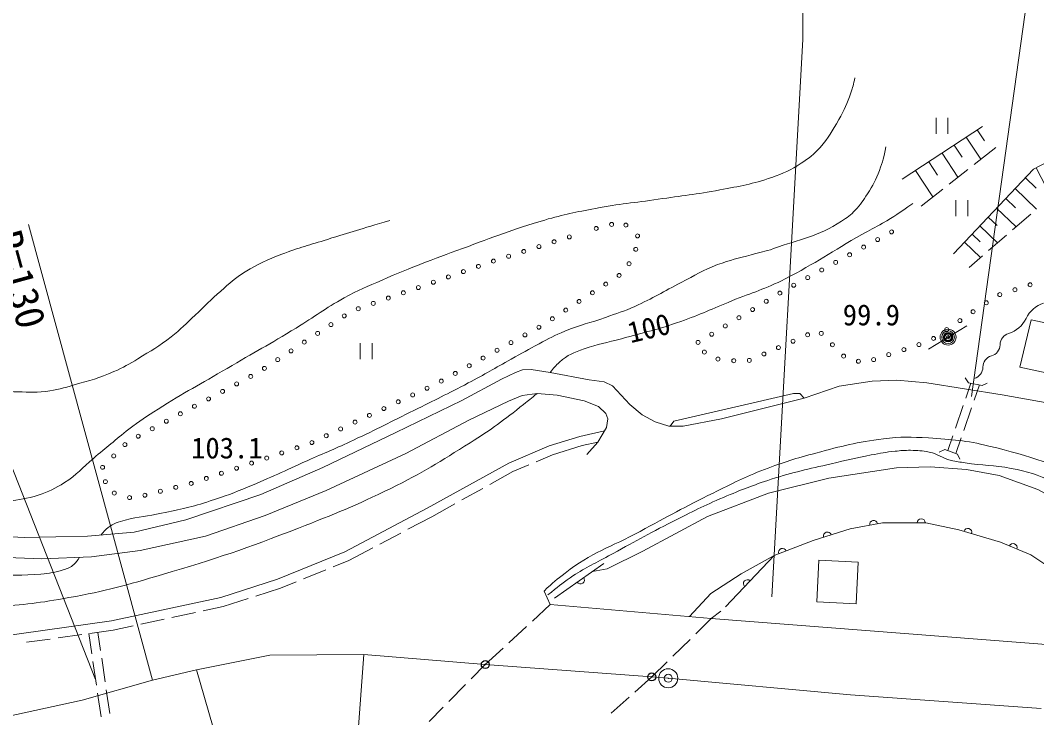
# Model space of a CAD drawing. Units: millimetres at full size, sheet at 1:1000; details may follow other scales. Extents: x 40000 to 680000, y 20000 to 380000.
# Drawn here: x 423454 to 487279, y 266047 to 309855 of the extents above; entities that cross this region are included whole.
import ezdxf
from ezdxf.enums import TextEntityAlignment as Align

# ---------------------------------------------------------------- set-up
doc = ezdxf.new("R2010")
doc.units = ezdxf.units.MM
doc.header["$LTSCALE"] = 1000
doc.header["$PDMODE"] = 32
doc.header["$PDSIZE"] = 500
doc.linetypes.add('CHAIN', pattern=[18.5, 12, -1.5, 3.5, -1.5])
for name, color, linetype, lineweight in [('M-BGD', 7, 'Continuous', 13), ('M-BMK', 2, 'CHAIN', 13), ('M-BMK-SRVR', 3, 'Continuous', 13), ('M-STR-HTXT', 7, 'Continuous', 13), ('M-STR-STR1', 1, 'Continuous', 13), ('M-STR-STRC', 7, 'Continuous', 13)]:
    doc.layers.add(name, color=color, linetype=linetype, lineweight=lineweight)
doc.layers.add('M-BGD-HTXT', color=7, linetype='Continuous')
doc.layers.add('M-OTRS', color=6, linetype='Continuous')
doc.styles.add('ＭＳ ゴシック', font='')
doc.styles.get('ＭＳ ゴシック').set_extended_font_data('MS Gothic')

msp = doc.modelspace()

# ---------------------------------------------------------------- linework, layer by layer
at = {"layer": 'M-BGD'}
for p, q in [((478839, 299871), (483872, 303185)), ((480959, 303721), (480959, 302721)), ((481709, 302721), (481709, 303721)), ((483546, 302970), (484003, 302276)), ((482094, 302014), (482593, 301255)), ((482853, 302513), (483766, 301126)), ((481335, 301514), (482334, 299997)), ((483349, 300797), (484707, 301869)), ((480505, 300968), (481051, 300137)), ((479674, 300421), (480767, 298760)), ((481779, 299558), (482956, 300488)), ((487241, 300586), (488194, 298774)), ((486567, 299957), (487242, 299317)), ((480028, 298176), (481386, 299249)), ((485927, 299281), (487277, 298002)), ((482211, 298560), (482211, 297560)), ((482961, 297560), (482961, 298560)), ((485345, 298667), (485959, 298085)), ((484233, 297494), (484792, 296964)), ((484762, 298053), (485991, 296888)), ((486903, 297678), (485769, 296696)), ((483703, 296935), (484821, 295875)), ((483221, 296426), (483730, 295944)), ((485391, 296369), (484257, 295387)), ((482739, 295917), (483756, 294954)), ((483879, 295060), (483038, 294332)), ((480483, 289198), (482895, 290666)), ((444795, 289564), (444795, 288564)), ((445545, 288564), (445545, 289564)), ((483149, 287053), (482827, 286122)), ((483346, 285985), (483680, 286957)), ((482664, 285649), (482175, 284231)), ((482697, 284093), (483184, 285512)), ((482012, 283758), (481691, 282826)), ((482201, 282648), (482535, 283620)), ((456865, 282551), (458737, 283141)), ((458737, 283141), (459724, 283357)), ((455856, 282125), (456865, 282551)), ((452932, 280696), (454386, 281505)), ((454386, 281505), (455395, 281931)), ((451184, 279724), (452495, 280453)), ((449293, 278672), (450747, 279481)), ((447794, 277881), (449293, 278672)), ((446025, 276948), (447351, 277648)), ((444083, 275924), (445582, 276715)), ((443099, 275525), (444083, 275924)), ((456991, 273550), (460101, 275738)), ((441246, 274773), (442636, 275337)), ((439800, 274187), (440783, 274585)), ((438233, 273682), (439800, 274187)), ((436191, 273023), (437757, 273528)), ((432978, 272334), (434445, 272648)), ((434934, 272753), (436191, 273023)), ((431023, 271914), (432489, 272229)), ((425831, 271058), (427317, 271265)), ((427940, 270060), (427752, 271326)), ((427812, 271335), (429277, 271539)), ((428322, 271406), (428489, 270271)), ((429277, 271539), (430534, 271809)), ((423850, 270781), (425336, 270989)), ((428233, 268082), (428013, 269566)), ((428562, 269776), (428780, 268292)), ((428525, 266103), (428306, 267587)), ((428853, 267797), (429071, 266313))]:
    msp.add_line(p, q, dxfattribs=at)
for points in [[(482051, 295192), (487085, 300503), (503880, 309331)], [(420902, 277523), (423702, 277371), (427681, 277455), (430599, 277691), (433853, 278484), (438558, 280069), (442453, 281755), (447040, 283964), (451188, 285971), (453667, 287320), (454544, 287725), (454999, 287893), (455539, 287927), (456719, 287725), (459181, 287270), (460109, 287135), (460648, 286899), (461728, 285718), (462503, 285077), (463330, 284622), (464173, 284369), (465083, 284369), (467495, 284824), (472672, 286123), (474881, 286865), (476955, 287185), (478490, 287253), (480389, 287090), (485111, 286325), (493087, 284909)], [(482785, 287397), (482988, 287083), (483853, 286925), (484179, 287071)], [(422070, 276133), (424802, 276020), (427916, 276155), (430985, 276549), (435077, 277459), (438832, 278752), (442667, 280310), (447658, 282637), (451621, 284728), (454117, 285926), (454977, 286280), (455904, 286415), (457169, 286314), (458872, 285943), (459766, 285605), (460221, 285150), (460348, 284824), (460274, 284277), (459724, 283357), (459037, 282576)], [(464260, 284369), (464492, 284665), (472009, 286404), (472406, 286419), (472672, 286123)], [(324524, 280658), (335301, 277482), (349135, 274234), (358028, 272516), (366820, 270781), (375066, 269471), (384703, 268699), (395384, 268547), (402391, 268614), (417849, 270549), (429172, 272130), (436035, 273603), (439594, 274751), (443829, 276468), (449008, 279200), (454123, 282045), (456658, 283115), (458582, 283721), (460146, 284063)], [(481146, 282728), (481521, 282886), (482315, 282608), (482458, 282294)], [(498449, 273487), (496785, 274341), (492659, 277197), (490085, 278894), (487342, 280378), (484914, 281266), (482868, 281637), (480585, 281795), (478472, 281738), (474222, 281086), (470445, 280159), (466600, 278675), (462553, 276517), (460310, 275404), (459387, 275236)], [(498170, 270319), (497360, 270504), (495556, 271212), (492065, 273034), (489367, 274652), (486922, 276271), (485009, 277065), (482386, 277857), (480326, 278288), (477597, 278295), (475559, 277904), (473243, 277176), (470791, 276232), (467734, 273015)], [(465469, 272393), (466823, 273846), (468730, 275080), (470791, 276232)]]:
    msp.add_lwpolyline(points, dxfattribs=at)
for points in [[(489624, 292615), (492761, 291738), (491479, 286938), (486218, 288073), (486926, 291041), (489107, 290580)], [(473596, 275947), (476069, 275823), (475938, 273199), (473465, 273323)]]:
    msp.add_lwpolyline(points, close=True, dxfattribs=at)
for centre, radius in [((459618, 296781), 125), ((460586, 297033), 125), ((461480, 296992), 125), ((457930, 296249), 125), ((462214, 296312), 125), ((477289, 296086), 125), ((478167, 296565), 125), ((456025, 295641), 125), ((456978, 295945), 125), ((462105, 295469), 125), ((476411, 295607), 125), ((454120, 295032), 125), ((455073, 295336), 125), ((475533, 295129), 125), ((452223, 294400), 125), ((453167, 294728), 125), ((461679, 294565), 125), ((473778, 294171), 125), ((474656, 294650), 125), ((450337, 293735), 125), ((451280, 294068), 125), ((461059, 293829), 125), ((472900, 293692), 125), ((448450, 293070), 125), ((449393, 293402), 125), ((460220, 293284), 125), ((472022, 293213), 125), ((485916, 292932), 125), ((486867, 293242), 125), ((446564, 292405), 125), ((447507, 292737), 125), ((459382, 292739), 125), ((470296, 292204), 125), ((471152, 292720), 125), ((484965, 292622), 125), ((444678, 291740), 125), ((445621, 292072), 125), ((457705, 291648), 125), ((458544, 292194), 125), ((469439, 291688), 125), ((484114, 292110), 125), ((443794, 291288), 125), ((456867, 291103), 125), ((468583, 291172), 125), ((482458, 290989), 125), ((483286, 291549), 125), ((442959, 290738), 125), ((456017, 290577), 125), ((467726, 290655), 125), ((481716, 289949), 500), ((481629, 290428), 125), ((442123, 290189), 125), ((455142, 290093), 125), ((466870, 290139), 125), ((471981, 289698), 125), ((472896, 290100), 125), ((473752, 290188), 125), ((480801, 289868), 125), ((481716, 289949), 400), ((481716, 289949), 300), ((481716, 289949), 200), ((481716, 289949), 100), ((481716, 289949), 20), ((440453, 289089), 125), ((441288, 289639), 125), ((453392, 289125), 125), ((454267, 289609), 125), ((466013, 289623), 125), ((466410, 289018), 125), ((471065, 289296), 125), ((474454, 289476), 125), ((478938, 289168), 125), ((479887, 289482), 125), ((439617, 288539), 125), ((452517, 288641), 125), ((467265, 288578), 125), ((468259, 288471), 125), ((469234, 288492), 125), ((470149, 288894), 125), ((475156, 288763), 125), ((476085, 288437), 125), ((477039, 288539), 125), ((477988, 288853), 125), ((438782, 287990), 125), ((451642, 288158), 125), ((437921, 287482), 125), ((449891, 287190), 125), ((450767, 287674), 125), ((436155, 286545), 125), ((437038, 287014), 125), ((448996, 286745), 125), ((435272, 286076), 125), ((447187, 285892), 125), ((448092, 286319), 125), ((434388, 285607), 125), ((446283, 285466), 125), ((432622, 284669), 125), ((433505, 285138), 125), ((444474, 284613), 125), ((445378, 285039), 125), ((431739, 284200), 125), ((443569, 284186), 125), ((430855, 283731), 125), ((441760, 283333), 125), ((442665, 283760), 125), ((430017, 283202), 125), ((439871, 282679), 125), ((440818, 282999), 125), ((429317, 282488), 125), ((437976, 282039), 125), ((438924, 282359), 125), ((428617, 281774), 125), ((436082, 281399), 125), ((437029, 281719), 125), ((428796, 280874), 125), ((434185, 280763), 125), ((435134, 281078), 125), ((429354, 280159), 125), ((432247, 280270), 125), ((433216, 280517), 125), ((430311, 279869), 125), ((431278, 280024), 125)]:
    msp.add_circle(centre, radius, dxfattribs=at)
for centre, radius, start, end in [((488266, 290337), 1833, 107.65547, 154.34087), ((484962, 291924), 1833, 287.65547, 334.34087), ((485709, 289472), 731, 105.15973, 179.90232), ((484247, 289475), 731, 285.15973, 359.90232), ((484630, 288064), 731, 105.15973, 179.90232), ((483168, 288067), 731, 285.15973, 359.90232), ((477037, 278187), 250, 10.85692, 190.85692), ((480027, 278289), 250, 359.86343, 179.86343), ((474132, 277456), 250, 17.44719, 197.44719), ((482956, 277685), 250, 343.20685, 163.20685), ((471314, 276433), 250, 21.06104, 201.06104), ((485800, 276737), 250, 337.46321, 157.46321), ((458627, 274701), 250, 215.13077, 35.13077), ((469110, 274463), 250, 46.45745, 226.45745)]:
    msp.add_arc(centre, radius, start, end, dxfattribs=at)
for points, knots in [([(414463, 279029), (414645, 279131), (414713, 279155), (414879, 279223), (415392, 279435), (415719, 279464), (416273, 279508), (417119, 279575), (417597, 279505), (418446, 279501), (419195, 279497), (419616, 279460), (420365, 279486), (421256, 279516), (421759, 279523), (422643, 279643), (423409, 279748), (423851, 279787), (424584, 280033), (425259, 280260), (425632, 280430), (426233, 280812), (427012, 281307), (427330, 281744), (428039, 282334), (428907, 283054), (429379, 283474), (430273, 284162), (430961, 284693), (431371, 284958), (432101, 285429), (433758, 286496), (434749, 286993), (436448, 287992), (438136, 288984), (439097, 289513), (440773, 290525), (441965, 291246), (442574, 291748), (443793, 292422), (444690, 292918), (445228, 293130), (446169, 293538), (448115, 294383), (449235, 294789), (451226, 295522), (453227, 296260), (454338, 296715), (456386, 297310), (457615, 297667), (458323, 297798), (459579, 298041), (461104, 298335), (461977, 298386), (463513, 298614), (465025, 298838), (465880, 298914), (467381, 299199), (468668, 299443), (469401, 299563), (470641, 299986), (471397, 300244), (471811, 300444), (472485, 300874), (472997, 301201), (473278, 301415), (473676, 301874), (474213, 302494), (474442, 302903), (474845, 303617), (475201, 304246), (475387, 304615), (475610, 305303), (475728, 305667), (475771, 305803), (475868, 306247)], [0, 0, 0, 0, 1, 1, 1, 2, 2, 2, 3, 3, 3, 4, 4, 4, 5, 5, 5, 6, 6, 6, 7, 7, 7, 8, 8, 8, 9, 9, 9, 10, 10, 10, 11, 11, 11, 12, 12, 12, 13, 13, 13, 14, 14, 14, 15, 15, 15, 16, 16, 16, 17, 17, 17, 18, 18, 18, 19, 19, 19, 20, 20, 20, 21, 21, 21, 22, 22, 22, 23, 23, 23, 24, 24, 24, 25, 25, 25, 25]), ([(428518, 277523), (428689, 277748), (428774, 277828), (428970, 277988), (429324, 278278), (429601, 278338), (430041, 278461), (430917, 278704), (431439, 278696), (432327, 278888), (433531, 279148), (434213, 279279), (435385, 279660), (436327, 279965), (436846, 280167), (437761, 280544), (439223, 281147), (440018, 281542), (441463, 282185), (442605, 282694), (443255, 282957), (444386, 283489), (445876, 284191), (446697, 284613), (448171, 285348), (449507, 286014), (450260, 286377), (451581, 287072), (452651, 287634), (453230, 287986), (454287, 288571), (454969, 288949), (455342, 289177), (456033, 289538), (456657, 289863), (457003, 290058), (457652, 290332), (458622, 290742), (459216, 290837), (460208, 291194), (460925, 291452), (461342, 291560), (462036, 291876), (463203, 292407), (463808, 292804), (464952, 293382), (465840, 293831), (466304, 294162), (467238, 294507), (468047, 294806), (468528, 294891), (469359, 295129), (469899, 295283), (470217, 295319), (470745, 295511), (472439, 296126), (473510, 296259), (475025, 297236), (475390, 297472), (475597, 297614), (475891, 297933), (476228, 298300), (476391, 298533), (476655, 298956), (476998, 299504), (477179, 299825), (477408, 300429), (477622, 300991), (477673, 301223), (477813, 301913)], [0, 0, 0, 0, 1, 1, 1, 2, 2, 2, 3, 3, 3, 4, 4, 4, 5, 5, 5, 6, 6, 6, 7, 7, 7, 8, 8, 8, 9, 9, 9, 10, 10, 10, 11, 11, 11, 12, 12, 12, 13, 13, 13, 14, 14, 14, 15, 15, 15, 16, 16, 16, 17, 17, 17, 18, 18, 18, 19, 19, 19, 20, 20, 20, 21, 21, 21, 22, 22, 22, 23, 23, 23, 23]), ([(456719, 287725), (456953, 288044), (457064, 288153), (457323, 288388), (457827, 288846), (458217, 288983), (458858, 289214), (459750, 289537), (460288, 289598), (461201, 289855), (462660, 290265), (463500, 290428), (464928, 290934), (466201, 291386), (466882, 291722), (468132, 292233), (469445, 292769), (470226, 292969), (471488, 293616), (473423, 294607), (474415, 295331), (476307, 296402), (476810, 296686), (477106, 296820), (477606, 297110), (478367, 297552), (478611, 297733), (479494, 298341)], [0, 0, 0, 0, 1, 1, 1, 2, 2, 2, 3, 3, 3, 4, 4, 4, 5, 5, 5, 6, 6, 6, 7, 7, 7, 8, 8, 8, 9, 9, 9, 9]), ([(400988, 283214), (401194, 283313), (401254, 283341), (401429, 283411), (401649, 283498), (401769, 283566), (402003, 283602), (402199, 283632), (402314, 283586), (402509, 283546), (402846, 283477), (403017, 283368), (403352, 283287), (403713, 283200), (403925, 283188), (404296, 283175), (405087, 283147), (405534, 283184), (406320, 283276), (407072, 283364), (407492, 283437), (408231, 283602), (408816, 283733), (409151, 283792), (409715, 283995), (410671, 284341), (411180, 284605), (412098, 285041), (412863, 285404), (413235, 285733), (414032, 286019), (414663, 286246), (415048, 286273), (415707, 286401), (416471, 286549), (416897, 286666), (417674, 286716), (418651, 286779), (419202, 286715), (420181, 286682), (421297, 286645), (421920, 286549), (423037, 286525), (423822, 286508), (424268, 286455), (425049, 286547), (425760, 286631), (426148, 286754), (426836, 286952), (427824, 287236), (428396, 287359), (429332, 287784), (429940, 288060), (430268, 288246), (430838, 288593), (431670, 289099), (432155, 289361), (432918, 289965), (433545, 290461), (433850, 290794), (434436, 291336), (435068, 291922), (435390, 292285), (436040, 292850), (436615, 293351), (436928, 293655), (437576, 294057), (438421, 294581), (438943, 294800), (439870, 295159), (440972, 295586), (441621, 295738), (442748, 296096), (444267, 296577), (444757, 296718), (446652, 297280)], [0, 0, 0, 0, 1, 1, 1, 2, 2, 2, 3, 3, 3, 4, 4, 4, 5, 5, 5, 6, 6, 6, 7, 7, 7, 8, 8, 8, 9, 9, 9, 10, 10, 10, 11, 11, 11, 12, 12, 12, 13, 13, 13, 14, 14, 14, 15, 15, 15, 16, 16, 16, 17, 17, 17, 18, 18, 18, 19, 19, 19, 20, 20, 20, 21, 21, 21, 22, 22, 22, 23, 23, 23, 24, 24, 24, 25, 25, 25, 25]), ([(333425, 281854), (333525, 281656), (333572, 281572), (333712, 281429), (333876, 281262), (334010, 281215), (334218, 281108), (334794, 280815), (335181, 280809), (335803, 280636), (338576, 279868), (340160, 279551), (342970, 278933), (346730, 278106), (348864, 277778), (352649, 277078), (356085, 276443), (358012, 276103), (361452, 275493), (365659, 274748), (368004, 274255), (372227, 273604), (374354, 273277), (375548, 273087), (377691, 272896), (379011, 272779), (379755, 272763), (381080, 272728), (384017, 272648), (385664, 272718), (388601, 272677), (392343, 272624), (394438, 272426), (398180, 272491), (401529, 272550), (403398, 272776), (406746, 272896), (410413, 273028), (412469, 273063), (416139, 273082), (418372, 273093), (419625, 272916), (421855, 273031), (423684, 273125), (424707, 273264), (426509, 273588), (428834, 274004), (430113, 274370), (432378, 275038), (435762, 276036), (437639, 276674), (440927, 277955), (443220, 278848), (444499, 279375), (446711, 280451), (448733, 281434), (449795, 282128), (451703, 283318), (453072, 284172), (453795, 284724), (455059, 285729), (455391, 285994), (455506, 286079), (455904, 286415)], [0, 0, 0, 0, 1, 1, 1, 2, 2, 2, 3, 3, 3, 4, 4, 4, 5, 5, 5, 6, 6, 6, 7, 7, 7, 8, 8, 8, 9, 9, 9, 10, 10, 10, 11, 11, 11, 12, 12, 12, 13, 13, 13, 14, 14, 14, 15, 15, 15, 16, 16, 16, 17, 17, 17, 18, 18, 18, 19, 19, 19, 20, 20, 20, 21, 21, 21, 21]), ([(456343, 274003), (456918, 274560), (457135, 274713), (457670, 275135), (459321, 276436), (460527, 276747), (462375, 277749), (464154, 278714), (465146, 279267), (466962, 280160), (468205, 280772), (468890, 281147), (470183, 281644), (471421, 282121), (472140, 282326), (473420, 282673), (475051, 283115), (475977, 283350), (477653, 283567), (478751, 283709), (479381, 283684), (480486, 283617), (481978, 283527), (482828, 283468), (484280, 283111), (486957, 282454), (488444, 281950), (490941, 280784), (493236, 279713), (494577, 279113), (496540, 277513), (497349, 276853), (497672, 276602), (498529, 275725)], [0, 0, 0, 0, 1, 1, 1, 2, 2, 2, 3, 3, 3, 4, 4, 4, 5, 5, 5, 6, 6, 6, 7, 7, 7, 8, 8, 8, 9, 9, 9, 10, 10, 10, 11, 11, 11, 11]), ([(456584, 273759), (457219, 274291), (457422, 274442), (457990, 274838), (458877, 275456), (459449, 275686), (460395, 276209), (461957, 277072), (462830, 277559), (464420, 278368), (465651, 278994), (466342, 279344), (467613, 279885), (468762, 280375), (469416, 280632), (470603, 281021), (472052, 281495), (472898, 281646), (474381, 281999), (475356, 282231), (475901, 282371), (476887, 282550), (477469, 282655), (477795, 282725), (478383, 282786), (478763, 282825), (478978, 282848), (479361, 282842), (479819, 282835), (480082, 282829), (480530, 282730), (481089, 282606), (481345, 282348), (481901, 282213), (482244, 282129), (482441, 282106), (482790, 282055), (483910, 281893), (484554, 281912), (485667, 281707), (486729, 281511), (487306, 281296), (488309, 280897), (489518, 280417), (490183, 280106), (491311, 279458), (492859, 278570), (493596, 277868), (495055, 276839), (495878, 276258), (496303, 275878), (497157, 275344), (497751, 274972), (497961, 274848), (498708, 274444)], [0, 0, 0, 0, 1, 1, 1, 2, 2, 2, 3, 3, 3, 4, 4, 4, 5, 5, 5, 6, 6, 6, 7, 7, 7, 8, 8, 8, 9, 9, 9, 10, 10, 10, 11, 11, 11, 12, 12, 12, 13, 13, 13, 14, 14, 14, 15, 15, 15, 16, 16, 16, 17, 17, 17, 18, 18, 18, 18]), ([(342336, 282222), (342395, 282012), (342434, 281932), (342527, 281760), (342708, 281424), (342904, 281292), (343201, 281052), (343660, 280683), (344013, 280616), (344562, 280400), (345342, 280093), (345823, 280046), (346641, 279861), (347968, 279561), (348736, 279521), (350070, 279254), (351907, 278886), (352920, 278602), (354758, 278242), (357009, 277800), (358292, 277673), (360548, 277252), (362987, 276798), (364339, 276471), (366776, 276005), (369120, 275556), (370431, 275288), (372790, 274925), (373941, 274748), (374586, 274639), (375747, 274543), (377026, 274438), (377747, 274440), (379030, 274408), (380948, 274361), (382023, 274383), (383942, 274374), (385830, 274366), (386888, 274393), (388776, 274363), (390582, 274335), (391592, 274287), (393397, 274240), (394767, 274204), (395534, 274140), (396904, 274150), (398376, 274160), (399202, 274189), (400670, 274296), (402546, 274432), (403586, 274628), (405460, 274790), (406924, 274917), (407746, 274969), (409214, 275049), (410517, 275120), (411248, 275154), (412553, 275173), (415008, 275207), (416383, 275067), (418838, 275027), (419922, 275009), (420530, 274978), (421614, 274993), (422840, 275010), (423531, 274956), (424751, 275071), (425302, 275124), (425614, 275172), (426145, 275330), (426429, 275415), (426601, 275478), (426819, 275679), (426982, 275827), (427044, 275913), (427167, 276123)], [0, 0, 0, 0, 1, 1, 1, 2, 2, 2, 3, 3, 3, 4, 4, 4, 5, 5, 5, 6, 6, 6, 7, 7, 7, 8, 8, 8, 9, 9, 9, 10, 10, 10, 11, 11, 11, 12, 12, 12, 13, 13, 13, 14, 14, 14, 15, 15, 15, 16, 16, 16, 17, 17, 17, 18, 18, 18, 19, 19, 19, 20, 20, 20, 21, 21, 21, 22, 22, 22, 23, 23, 23, 24, 24, 24, 25, 25, 25, 25])]:
    msp.add_open_spline(points, degree=3, knots=knots, dxfattribs=at)
msp.add_point((481716, 289949), dxfattribs=at)
at = {"layer": 'M-BMK'}
msp.add_lwpolyline([(331332, 274166), (338105, 272334), (346481, 270293), (353102, 268862), (356495, 268277), (364855, 266954), (375436, 265158), (383204, 264039), (389367, 263638), (396675, 263486), (404879, 263734), (414667, 264650), (420124, 265585), (427336, 267149), (431753, 268396), (434527, 269052), (439127, 269973), (445019, 270025), (452655, 269385), (463105, 268606), (464141, 268523), (475582, 267473), (488752, 266548)], dxfattribs=at)
at = {"layer": 'M-BMK-SRVR'}
msp.add_circle((464141, 268523), 600, dxfattribs=at)
msp.add_point((464141, 268523), dxfattribs=at)
at = {"layer": 'M-OTRS'}
for p in [(452655, 269385), (463105, 268606)]:
    msp.add_point(p, dxfattribs=at)
at = {"layer": 'M-STR-HTXT'}
for p, q in [((483196, 286230), (487985, 320696)), ((413481, 305712), (428178, 268454)), ((431753, 268396), (423972, 297023)), ((445019, 270025), (442854, 240138)), ((434527, 269052), (442854, 240138))]:
    msp.add_line(p, q, dxfattribs=at)
at = {"layer": 'M-STR-STR1'}
for p, q in [((456726, 273148), (455608, 272115)), ((465868, 271315), (466846, 272274)), ((455241, 271776), (454140, 270758)), ((464440, 269915), (465511, 270965)), ((453773, 270418), (452655, 269385)), ((452655, 269385), (451771, 268490)), ((463105, 268606), (464083, 269565)), ((451420, 268134), (450366, 267067)), ((462050, 267660), (463105, 268606)), ((460561, 266325), (461678, 267326)), ((450014, 266711), (449130, 265816))]:
    msp.add_line(p, q, dxfattribs=at)
msp.add_lwpolyline([(456343, 274003), (456726, 273148), (466846, 272274), (467439, 272746)], dxfattribs=at)
at = {"layer": 'M-STR-STRC'}
for p, q in [((472593, 311658), (472593, 308658)), ((470652, 273635), (472593, 308658)), ((498215, 269832), (466846, 272274))]:
    msp.add_line(p, q, dxfattribs=at)

# ---------------------------------------------------------------- texts
at = {"layer": 'M-BGD-HTXT', "style": 'ＭＳ ゴシック'}
for s, p in [('99.9', (475102, 290296)), ('103.1', (434179, 281936))]:
    msp.add_text(s, height=1320, dxfattribs=at).set_placement(p, align=Align.BOTTOM_LEFT)
msp.add_text('100', height=1320, rotation=13.504, dxfattribs=at).set_placement((461864, 289183), align=Align.BOTTOM_LEFT)
at = {"layer": 'M-STR-HTXT', "style": 'ＭＳ ゴシック'}
msp.add_text('R=130', height=1833, rotation=285.205, dxfattribs=at).set_placement((423407, 293583), align=Align.MIDDLE_CENTER)

doc.saveas('drawing.dxf')
